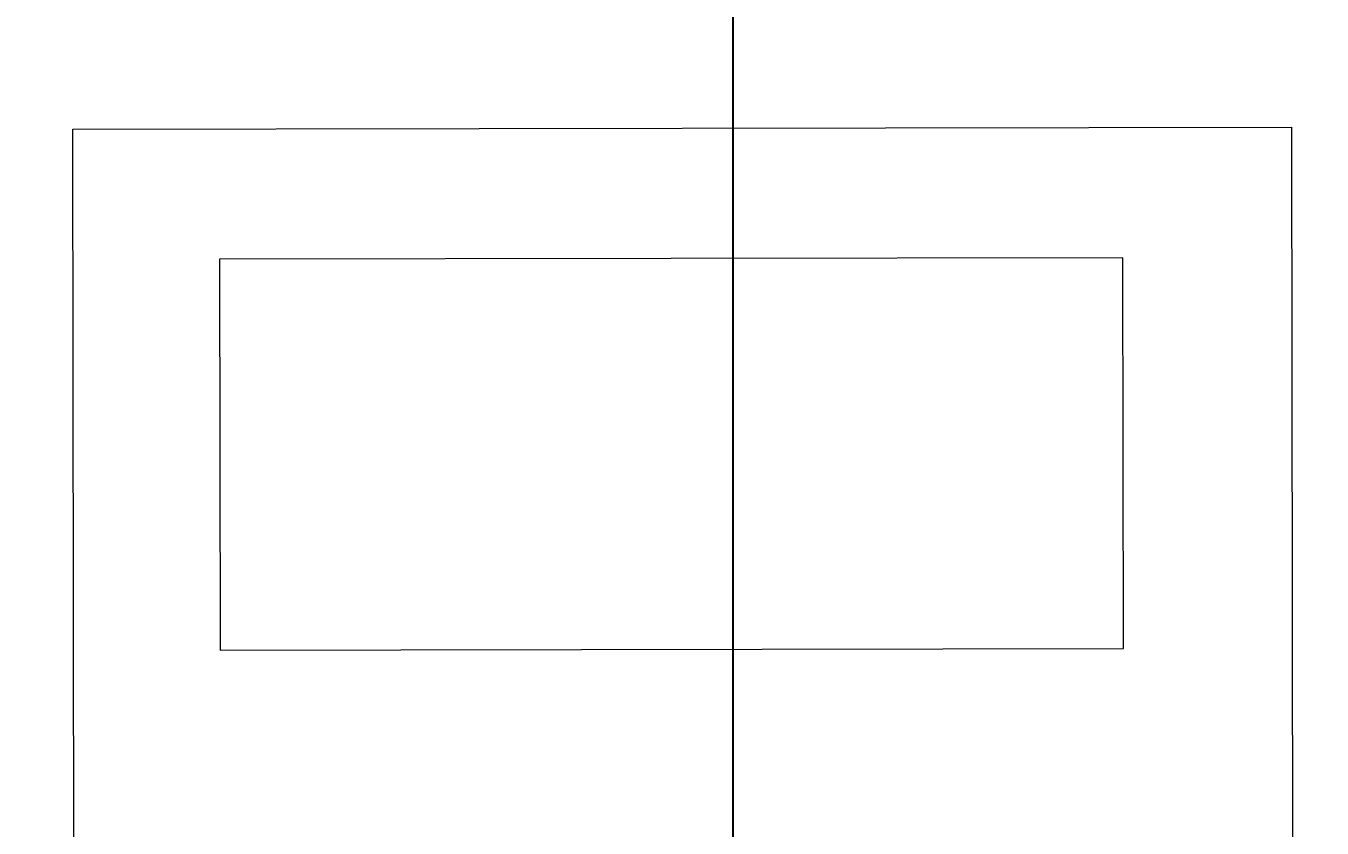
# Model space of a CAD drawing. Header units: inches. Extents: x -12418 to 472786, y -29325 to 19878.
# Drawn here: x 41301.4 to 41482.1, y -11330.5 to -11218.6 of the extents above; entities that cross this region are included whole.
import ezdxf

# ---------------------------------------------------------------- set-up
doc = ezdxf.new("R2010")
doc.units = ezdxf.units.IN
doc.header["$LTSCALE"] = 25
doc.header["$MEASUREMENT"] = 0
doc.linetypes.add('DASHDOT', pattern=[25.4, 12.7, -6.35, 0, -6.35])
for name, color, linetype, lineweight in [('00-Ground Floor$0$72_EGR_BASE_TEXT', 252, 'Continuous', 5), ('00-Ground Floor$0$LOADING', 253, 'Continuous', 5), ('E-LITE-CLNG-CNDT', 6, 'DASHDOT', 35)]:
    doc.layers.add(name, color=color, linetype=linetype, lineweight=lineweight)
doc.layers.add('00-Ground Floor$0$False Ceiling', color=251, linetype='Continuous')
doc.styles.add('00-Ground Floor$0$SIMPLEX', font='SIMPLEX.shx', dxfattribs={"height": 150})

# ---------------------------------------------------------------- blocks, each defined once
blk = doc.blocks.new('00-Ground Floor$0$workstation')
at = {"layer": '00-Ground Floor$0$LOADING'}
for p, q in [((2827.457, -1004.855, 0), (2827.383, -1049.855, 0)), ((2844.457, -1004.883, 0), (2844.383, -1049.883, 0)), ((2829.429, -1048.04, 0), (2829.438, -1042.588, 0)), ((2829.438, -1042.588, 0), (2842.037, -1042.609, 0)), ((2842.037, -1042.609, 0), (2842.028, -1048.061, 0)), ((2842.028, -1048.061, 0), (2829.429, -1048.04, 0)), ((2827.383, -1049.855, 0), (2844.383, -1049.883, 0))]:
    blk.add_line(p, q, dxfattribs=at)
blk = doc.blocks.new('00-Ground Floor$0$A$Ce9e1c4c3')
at = {"layer": '00-Ground Floor$0$False Ceiling', "color": 254, "linetype": 'Continuous'}
blk.add_line((-58600, -12867.43), (-58600, -8847.43), dxfattribs=at)
blk = doc.blocks.new('00-Ground Floor')
at = {"layer": '00-Ground Floor$0$False Ceiling', "color": 254}
blk.add_blockref('00-Ground Floor$0$A$Ce9e1c4c3', (100000, 0), dxfattribs=at)
at = {"layer": '00-Ground Floor$0$LOADING', "xscale": -10, "yscale": 10, "zscale": 10, "rotation": 180}
blk.add_blockref('00-Ground Floor$0$workstation', (13034.07, -21731.53, 0), dxfattribs=at)
at = {"layer": '00-Ground Floor$0$72_EGR_BASE_TEXT', "insert": (42613.49, -10910.19), "char_height": 150, "width": 3493.2205, "attachment_point": 2, "style": '00-Ground Floor$0$SIMPLEX'}
blk.add_mtext('PULMONARY CONSULTATION / EXAMINATION ROOM', dxfattribs=at)

msp = doc.modelspace()

# ---------------------------------------------------------------- block references
at = {"layer": 'E-LITE-CLNG-CNDT'}
msp.add_blockref('00-Ground Floor', (0, 0), dxfattribs=at)

doc.saveas('drawing.dxf')
